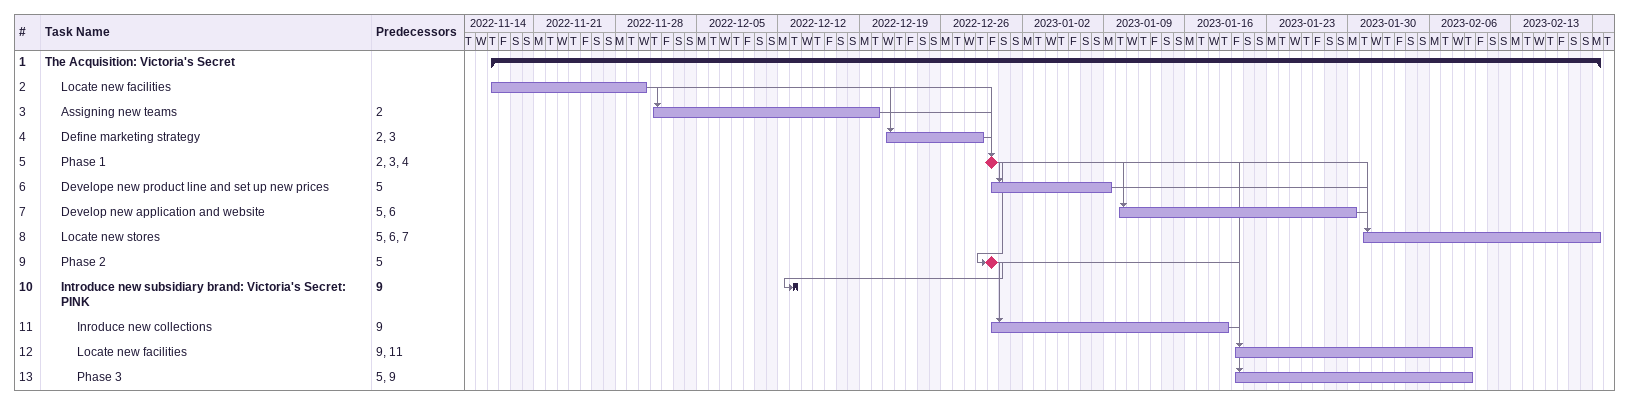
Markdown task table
| ID | Level | Task | Start | Finish | Predecessors |
|---|---|---|---|---|---|
| 1 | 1 | **The Acquisition: Victoria's Secret** | 2022-11-17 | 2023-02-20 |  |
| 2 | 2 | Locate new facilities | 2022-11-17 | 2022-11-30 |  |
| 3 | 2 | Assigning new teams | 2022-12-01 | 2022-12-20 | 2 |
| 4 | 2 | Define marketing strategy | 2022-12-21 | 2022-12-29 | 2, 3 |
| 5 | 2 | Phase 1 (milestone) | 2022-12-30 | 2022-12-30 | 2, 3, 4 |
| 6 | 2 | Develope new product line and set up new prices | 2022-12-30 | 2023-01-09 | 5 |
| 7 | 2 | Develop new application and website | 2023-01-10 | 2023-01-30 | 5, 6 |
| 8 | 2 | Locate new stores | 2023-01-31 | 2023-02-20 | 5, 6, 7 |
| 9 | 2 | Phase 2 (milestone) | 2022-12-30 | 2022-12-30 | 5 |
| 10 | 2 | **Introduce new subsidiary brand: Victoria's Secret: PINK** | 2022-12-13 | 2022-12-13 | 9 |
| 11 | 3 | Inroduce new collections | 2022-12-30 | 2023-01-19 | 9 |
| 12 | 3 | Locate new facilities | 2023-01-20 | 2023-02-09 | 9, 11 |
| 13 | 3 | Phase 3 | 2023-01-20 | 2023-02-09 | 5, 9 |
